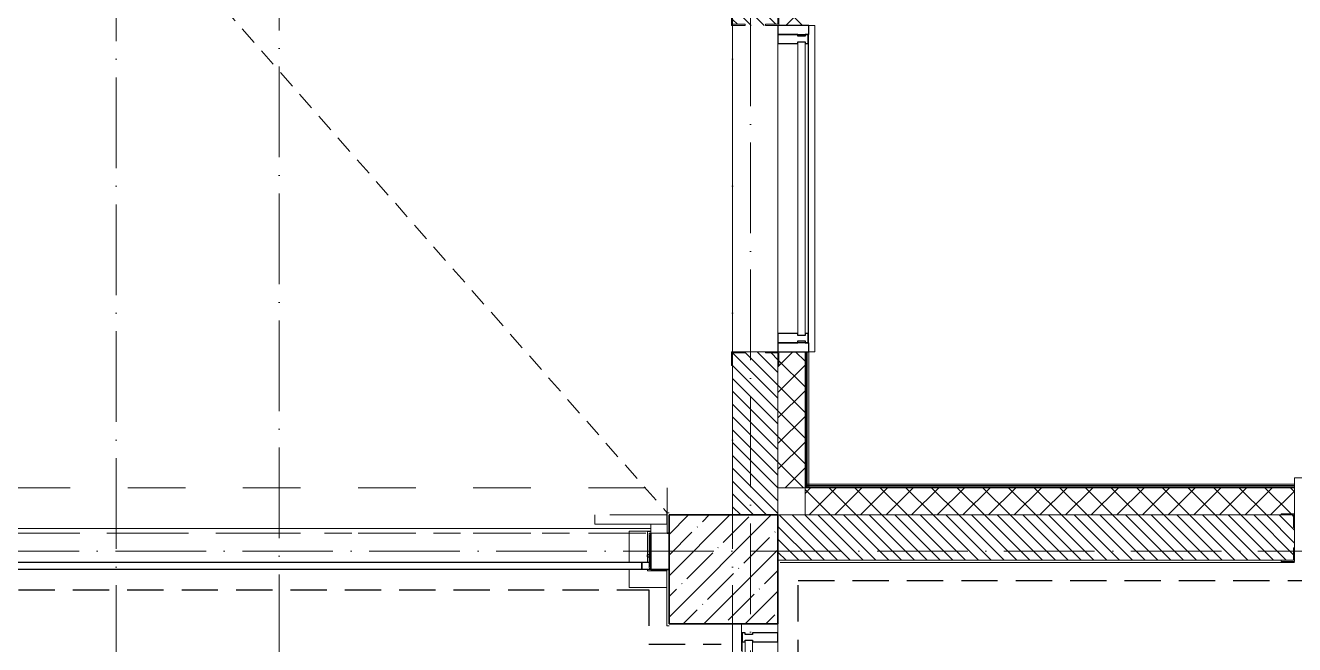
# Model space of a CAD drawing. Header units: millimetres. Extents: x -213536 to 1564669, y -45299 to 942238.
# Drawn here: x 451066 to 458066, y 513787 to 517202 of the extents above; entities that cross this region are included whole.
import ezdxf

# ---------------------------------------------------------------- set-up
doc = ezdxf.new("R2010")
doc.units = ezdxf.units.MM
for name, pattern in [('200_ШТРИХ_ш1п0_6_', [160, 100, -60]), ('50_200_ШТРИХ_1Т_ш5_п1_п1_', [700, 500, -100, 0, -100]), ('Штрих', [635, 317.5, -317.5]), ('Штрих короткий', [300, 150, -150]), ('Штриховая _2 мм - 1 мм_', [300, 200, -100])]:
    doc.linetypes.add(name, pattern=pattern)
for name, color, linetype, lineweight in [('0-1', 7, 'Continuous', 5), ('0-2', 7, 'Continuous', 9), ('3) ЖБ 4м', 3, 'Continuous', 30), ('Двери-1', 7, 'Continuous', 13), ('Импосты витража', 7, 'Continuous', 9), ('Импосты витража-1', 7, 'Continuous', 25), ('Каркас несущий', 7, 'Continuous', 9), ('Линии-1', 7, '200_ШТРИХ_ш1п0_6_', 9), ('Невидимые линии-1', 7, 'Штрих', 9), ('Несущие колонны', 7, 'Continuous', 9), ('Несущие колонны-1', 7, 'Continuous', 35), ('Обобщенные модели', 7, 'Continuous', 9), ('Общие ребра', 7, 'Continuous', 9), ('Ограждение-1', 7, 'Continuous', 25), ('Окна', 7, 'Continuous', 9), ('Оси-2', 7, '50_200_ШТРИХ_1Т_ш5_п1_п1_', 9), ('Остекление-1', 7, 'Continuous', 9), ('Перемычка-1', 7, 'Штрих короткий', 9), ('Стены', 7, 'Continuous', 9), ('Стены-1', 7, 'Continuous', 13), ('Штриховка разреза-1', 7, 'Continuous', 9)]:
    doc.layers.add(name, color=color, linetype=linetype, lineweight=lineweight)
doc.layers.add('СТ-1_1', color=7, linetype='Штриховая _2 мм - 1 мм_', lineweight=90, true_color=0x888888)
doc.layers.get('0-2').off()
pattern_1 = [(135, (0, 0), (-35.35534, -35.35534), [])]
pattern_2 = [(45, (0, 0), (-70.71068, 70.71068), []), (135, (0, 0), (-70.71068, -70.71068), [])]

# ---------------------------------------------------------------- blocks, each defined once
blk = doc.blocks.new('Ос 3 эт верх часть')
at = {"layer": 'Оси-2'}
for p, q in [((451566, 499613), (451566, 535177.6)), ((452466, 535177.6), (452466, 499613)), ((454966, 499613), (454966, 535177.6)), ((455066, 534758.6), (455066, 500883)), ((535374.3, 514302.4), (426847.2, 514302.4))]:
    blk.add_line(p, q, dxfattribs=at)
blk = doc.blocks.new('BSC_Колонна _Прямоугольная - 600х600-V92-АИ2_03_План отделки стен 3-го этажа _Часть 1_')
at = {"layer": 'Несущие колонны'}
h = blk.add_hatch(dxfattribs=at)
h.set_pattern_fill('FP_90', color=256, style=0, pattern_type=2)
h.set_pattern_definition([(45, (-25750, -69300), (-114.04925, 114.04925), []), (45, (-25635.95, -69300), (-114.04925, 114.04925), [201.613, -40.323, 3.353, -36.97])])
h.paths.add_polyline_path([(-300, -300), (300, -300), (300, 300), (-300, 300), (-300, 65.9)], flags=0)
at = {"layer": 'Несущие колонны-1'}
for p, q in [((300, 300), (-300, 300)), ((-300, 300), (-300, -300)), ((300, -300), (300, 300)), ((-300, -300), (300, -300))]:
    blk.add_line(p, q, dxfattribs=at)
blk = doc.blocks.new('Проем_Дверь_Прямоугольный - 1800х2700h_оконные проемы-25805030-АИ2_03_План отделки стен 3-го этажа _Часть 1_')
at = {"layer": 'Перемычка-1'}
for p, q in [((900, 125), (-900, 125)), ((900, -125), (-900, -125))]:
    blk.add_line(p, q, dxfattribs=at)
blk = doc.blocks.new('PNS_Панель прямоугольная1 - Нр_Стекло - 40мм-25293744-АИ2_03_План отделки стен 3-го этажа _Часть 1_')
at = {"layer": 'Остекление-1'}
for p, q in [((-800, 40), (800, 40)), ((-810, 0), (810, 0)), ((800, 0), (-800, 0))]:
    blk.add_line(p, q, dxfattribs=at)
blk = doc.blocks.new('Прямоугольный импост - Импост структурный с накладкой - 150мм-25651488-АИ2_03_План отделки стен 3-го этажа _Часть 1_')
at = {"layer": 'Импосты витража'}
for p, q in [((26050, 70600), (26050, 72200)), ((26217, 70600), (26217, 72200))]:
    blk.add_line(p, q, dxfattribs=at)
blk = doc.blocks.new('Прямоугольный импост - Импост структурный с накладкой - 150мм-25896089-АИ2_03_План отделки стен 3-го этажа _Часть 1_')
at = {"layer": 'Импосты витража-1'}
for p, q in [((-25, 0), (-25, 17)), ((-25, 17), (25, 17)), ((-15, 0), (-25, 0)), ((-15, -40), (-15, 0)), ((25, 0), (15, 0)), ((15, 0), (15, -40)), ((25, 17), (25, 0)), ((-25, -150), (-25, -40)), ((-25, -40), (-15, -40)), ((15, -40), (25, -40)), ((25, -40), (25, -150)), ((25, -150), (-25, -150))]:
    blk.add_line(p, q, dxfattribs=at)
blk = doc.blocks.new('Прямоугольный импост - Откос СФТК_50х170 мм-27754338-АИ2_03_План отделки стен 3-го этажа _Часть 1_')
at = {"layer": 'Импосты витража-1'}
for p, q in [((0, 20), (-50, 20)), ((-50, 20), (-50, -150)), ((0, -144), (0, 20)), ((-50, -150), (0, -150))]:
    blk.add_line(p, q, dxfattribs=at)
blk = doc.blocks.new('Прямоугольный импост - Откос СФТК_50х170 мм-31904755-АИ2_03_План отделки стен 3-го этажа _Часть 1_')
at = {"layer": 'Импосты витража-1'}
for p, q in [((-50, 20), (0, 20)), ((-50, -150), (-50, 20)), ((0, 20), (0, -144)), ((0, -150), (-50, -150))]:
    blk.add_line(p, q, dxfattribs=at)
blk = doc.blocks.new('PNS_Панель прямоугольная2 - Нр_Стекло - 40мм-28950719-АИ2_03_План отделки стен 3-го этажа _Часть 1_')
at = {"layer": 'Остекление-1'}
for p, q in [((-300, 40), (300, 40)), ((-310, 0), (310, 0)), ((300, 0), (-300, 0))]:
    blk.add_line(p, q, dxfattribs=at)
blk = doc.blocks.new('Прямоугольный импост - Импост структурный с накладкой - 180мм-27361444-АИ2_03_План отделки стен 3-го этажа _Часть 1_')
at = {"layer": 'Импосты витража'}
for p, q in [((25853, 65550), (25853, 66150)), ((26050, 65550), (26050, 66150))]:
    blk.add_line(p, q, dxfattribs=at)
blk = doc.blocks.new('Прямоугольный импост - Импост структурный с накладкой - 180мм-26943387-АИ2_03_План отделки стен 3-го этажа _Часть 1_')
at = {"layer": 'Импосты витража-1'}
for p, q in [((-25, 0), (-25, 17)), ((-25, 17), (25, 17)), ((-15, 0), (-25, 0)), ((-15, -40), (-15, 0)), ((25, 0), (15, 0)), ((15, 0), (15, -40)), ((25, 17), (25, 0)), ((-25, -180), (-25, -40)), ((-25, -40), (-15, -40)), ((15, -40), (25, -40)), ((25, -40), (25, -180)), ((25, -180), (-25, -180))]:
    blk.add_line(p, q, dxfattribs=at)
blk = doc.blocks.new('Фахверк_СКБ_Уголок - 250_2700-27497298-АИ2_03_План отделки стен 3-го этажа _Часть 1_')
at = {"layer": 'Обобщенные модели'}
for p, q in [((200, 181), (125, 181)), ((125, 181), (125, 106)), ((131, 106), (131, 175)), ((131, 175), (200, 175)), ((200, 175), (200, 181)), ((125, 106), (131, 106)), ((131, -6), (125, -6)), ((125, -6), (125, -81)), ((131, -75), (131, -6)), ((125, -81), (200, -81)), ((200, -75), (131, -75)), ((200, -81), (200, -75))]:
    blk.add_line(p, q, dxfattribs=at)
blk = doc.blocks.new('Отлив_СКБ - Отлив витража_СФТК-31884011-АИ2_03_План отделки стен 3-го этажа _Часть 1_')
at = {"layer": 'Окна'}
for p, q in [((0, 3), (0, 37)), ((1800, 37), (0, 37)), ((50, 2), (1750, 2)), ((1800, 37), (1800, 3))]:
    blk.add_line(p, q, dxfattribs=at)
blk = doc.blocks.new('DM_Штора_Противопожарная_Doormaster_EI-60 - ш_4700 х в_2680-31485574-АИ2_03_План отделки стен 3-го этажа _Часть 1_')
at = {"layer": 'Двери-1'}
for p, q in [((-2225, 150), (-2315, 150)), ((-2315, 150), (-2315, 100)), ((-2225, 100), (-2225, 150)), ((2475, 150), (2475, 100)), ((2565, 150), (2475, 150)), ((2565, 100), (2565, 150)), ((-2315, 100), (-2225, 100)), ((-2225, 125), (2475, 125)), ((2475, 100), (2565, 100))]:
    blk.add_line(p, q, dxfattribs=at)
at = {"layer": 'Невидимые линии-1'}
for p, q in [((-2315, 350), (2565, 350)), ((-2315, 350), (-2315, 100)), ((2565, 100), (2565, 350)), ((2165, 200), (2165, 150)), ((2565, 200), (2165, 200)), ((2165, 150), (2565, 150)), ((2565, 150), (2565, 200)), ((-2315, 100), (2565, 100))]:
    blk.add_line(p, q, dxfattribs=at)
blk = doc.blocks.new('BSC_Колонна _Прямоугольная1 - 200х100 _металл_-31488033-АИ2_03_План отделки стен 3-го этажа _Часть 1_')
at = {"layer": 'Несущие колонны-1'}
for p, q in [((100, 50), (-100, 50)), ((-100, 50), (-100, 40)), ((100, -50), (100, 50)), ((-100, -50), (100, -50))]:
    blk.add_line(p, q, dxfattribs=at)
blk = doc.blocks.new('О_Элемент ограждения_Тетива_Труба_ГОСТ 8645-68 - О_Тетива_Труба_ГОСТ 8645-68-34955399-АИ2_03_План отделки стен 3-го этажа _Часть 1_')
at = {"layer": 'Ограждение-1'}
for p, q in [((0, -20), (0, 20)), ((0, 20), (4600, 20)), ((4600, 20), (4600, -20)), ((4600, -20), (0, -20))]:
    blk.add_line(p, q, dxfattribs=at)
blk = doc.blocks.new('О_Элемент ограждения_Тетива_Труба_ГОСТ 8645-68 - О_Тетива_Труба_ГОСТ 8645-68-34955905-АИ2_03_План отделки стен 3-го этажа _Часть 1_')
at = {"layer": 'Ограждение-1'}
for p, q in [((0, -20), (0, 20)), ((0, 20), (40, 20)), ((45, -20), (0, -20)), ((45, -17.1), (45, -20))]:
    blk.add_line(p, q, dxfattribs=at)
blk = doc.blocks.new('О_Анкер клиновой4 - Анкер клиновой МКТ В 12-10-25_105-V277-АИ2_03_План отделки стен 3-го этажа _Часть 1_')
at = {"layer": 'Ограждение-1'}
for p, q in [((12354, 69381), (12350, 69381)), ((12369, 69381), (12360, 69381)), ((12369, 69381), (12369, 69369)), ((12350, 69369), (12354, 69369)), ((12360, 69369), (12369, 69369))]:
    blk.add_line(p, q, dxfattribs=at)
blk = doc.blocks.new('Проем_Дверь_Прямоугольный - 3550х2800h_витражные проемы-35284618-АИ2_03_План отделки стен 3-го этажа _Часть 1_')
at = {"layer": 'Перемычка-1'}
for p, q in [((1775, 100), (-1775, 100)), ((1775, -100), (-1775, -100))]:
    blk.add_line(p, q, dxfattribs=at)
blk = doc.blocks.new('Проем_Дверь_Прямоугольный - 4900х2600h_проемы без заполнения-35315093-АИ2_03_План отделки стен 3-го этажа _Часть 1_')
at = {"layer": 'Перемычка-1'}
for p, q in [((2450, 100), (-2450, 100)), ((2450, -100), (-2450, -100))]:
    blk.add_line(p, q, dxfattribs=at)
blk = doc.blocks.new('0125-Р-ОО-Ш2-АР-о_23_10_2024_rvt-1-АИ2_03_План отделки стен 3-го этажа _Часть 1_')
at = {"layer": 'Штриховка разреза-1'}
h = blk.add_hatch(dxfattribs=at)
h.set_pattern_fill('FP_50', color=256, style=0, pattern_type=2)
h.set_pattern_definition(pattern_2)
h.paths.add_polyline_path([(26050, 69750), (26200, 69750), (26200, 70500), (26056, 70500), (26056, 70425), (26050, 70425), (26050, 70215.6)], flags=0)
h.paths.add_polyline_path([(26200, 72300), (26200, 77337), (26113, 77337), (26113, 77331), (26050, 77331), (26050, 72375), (26056, 72375), (26056, 72300)], flags=0)
h.paths.add_polyline_path([(26060, 77337), (26065, 77337), (26065, 77359), (26056, 77358.3), (26056, 77337)], flags=0)
h.paths.add_polyline_path([(26065, 77369), (26065.8, 77400), (26200, 77400), (26200, 78074), (26065, 78074), (26065, 78137), (26056, 78137), (26056, 78080), (26050, 78080), (26050, 77890), (26070, 77889.3), (26070, 77880), (26050, 77880), (26050, 77394), (26056, 77394), (26056, 77369.7), (26060, 77369)], flags=0)
h.paths.add_polyline_path([(26200, 78137), (26200, 87750), (26050, 87750), (26050, 78143), (26113, 78143), (26113, 78137)], flags=0)
h = blk.add_hatch(dxfattribs=at)
h.set_pattern_fill('FP_1', color=256, style=0, pattern_type=2)
h.set_pattern_definition(pattern_1)
h.paths.add_polyline_path([(25800, 69600), (26050, 69600), (26050, 70494), (25981, 70494), (25981, 70500), (25869, 70500), (25869, 70494), (25800, 70494), (25800, 70215.6)], flags=0)
h.paths.add_polyline_path([(25981, 72300), (25981, 72306), (26050, 72306), (26050, 72500), (25800, 72500), (25800, 72306), (25869, 72306), (25869, 72300)], flags=0)
h = blk.add_hatch(dxfattribs=at)
h.set_pattern_fill('FP_50', color=256, style=0, pattern_type=2)
h.set_pattern_definition(pattern_2)
h.paths.add_polyline_path([(47550, 69600), (47550, 69750), (46700, 69750), (46700, 69600), (47399.9, 69600)], flags=0)
h.paths.add_polyline_path([(44300, 69600), (44900, 69600), (44900, 69750), (43500, 69750), (43500, 69606), (43575, 69606), (43575, 69600), (43631.2, 69600)], flags=0)
h.paths.add_polyline_path([(41600, 69600), (41625, 69600), (41625, 69606), (41700, 69606), (41700, 69750), (40300, 69750), (40300, 69606), (40375, 69606), (40375, 69600), (41000, 69600)], flags=0)
h.paths.add_polyline_path([(38425, 69600), (38425, 69606), (38500, 69606), (38500, 69750), (37100, 69750), (37100, 69606), (37175, 69606), (37175, 69600), (38350, 69600)], flags=0)
h.paths.add_polyline_path([(34750, 69600), (35225, 69600), (35225, 69606), (35300, 69606), (35300, 69750), (33900, 69750), (33900, 69606), (33975, 69606), (33975, 69600), (34209.5, 69600)], flags=0)
h.paths.add_polyline_path([(31600, 69600), (32025, 69600), (32025, 69606), (32100, 69606), (32100, 69750), (30700, 69750), (30700, 69606), (30775, 69606), (30775, 69600), (31382.9, 69600)], flags=0)
h.paths.add_polyline_path([(28825, 69600), (28825, 69606), (28900, 69606), (28900, 69750), (26200, 69750), (26200, 69600), (27614.2, 69600)], flags=0)
h = blk.add_hatch(dxfattribs=at)
h.set_pattern_fill('FP_1', color=256, style=0, pattern_type=2)
h.set_pattern_definition(pattern_1)
h.paths.add_polyline_path([(30706, 69350), (31000, 69350), (31000, 69600), (30706, 69600), (30706, 69531), (30700, 69531), (30700, 69419), (30706, 69419), (30706, 69355)], flags=0)
h.paths.add_polyline_path([(28825, 69350), (28894, 69350.6), (28894, 69419), (28900, 69419), (28900, 69531), (28894, 69531), (28894, 69600), (26050, 69600), (26050, 69350), (27614.2, 69350)], flags=0)
at = {"layer": 'Линии-1'}
blk.add_line((20562, 75166), (25439.5, 69612), dxfattribs=at)
at = {"layer": 'Общие ребра'}
for p, q in [((26200, 69770), (26200, 70500)), ((26200, 70500), (26200, 69770)), ((26206, 69750), (26206, 70500)), ((26212, 69750), (26212, 70500)), ((26050, 69750), (26050, 70425)), ((26050, 70425), (26050, 69750)), ((26200, 69762), (26200, 69770)), ((26200, 69770), (26200, 69762)), ((26200, 69770), (26200, 69762)), ((26200, 69756), (26200, 69762)), ((28900, 69762), (26200, 69762)), ((26200, 69762), (26200, 69756)), ((26200, 69762), (26200, 69756)), ((26200, 69750), (26200, 69756)), ((28900, 69756), (26200, 69756)), ((26200, 69756), (26200, 69750)), ((26200, 69756), (26200, 69750)), ((26200, 69750), (26206, 69750)), ((26200, 69750), (26206, 69750)), ((26206, 69750), (26212, 69750)), ((26206, 69750), (26212, 69750)), ((26212, 69750), (26220, 69750)), ((26212, 69750), (26220, 69750)), ((26220, 69750), (28900, 69750)), ((28900, 69750), (26220, 69750)), ((28825, 69600), (26200, 69600)), ((26200, 69600), (28825, 69600))]:
    blk.add_line(p, q, dxfattribs=at)
at = {"layer": 'Стены'}
blk.add_line((25800, 70500), (25800, 72300), dxfattribs=at)
at = {"layer": 'Стены-1'}
for p, q in [((25981, 70500), (25869, 70500)), ((26200, 70500), (26056, 70500)), ((26220, 70500), (26200, 70500)), ((26220, 69750), (26220, 70500)), ((25800, 70425), (25800, 69600)), ((26050, 69600), (26050, 69750)), ((26050, 69750), (26200, 69750)), ((28900, 69770), (26200, 69770)), ((26200, 69750), (26200, 69600)), ((28900, 69750), (28900, 69770)), ((28900, 69606), (28900, 69750)), ((26200, 69600), (26050, 69600)), ((28900, 69419), (28900, 69531)), ((26050, 69350), (28825, 69350))]:
    blk.add_line(p, q, dxfattribs=at)
at = {"layer": '0-2'}
for name, p, rotation in [('Фахверк_СКБ_Уголок - 250_2700-27497298-АИ2_03_План отделки стен 3-го этажа _Часть 1_', (25975, 72175), 89.99999999999991), ('Проем_Дверь_Прямоугольный - 1800х2700h_оконные проемы-25805030-АИ2_03_План отделки стен 3-го этажа _Часть 1_', (25925, 71400), 89.99999999999991), ('Отлив_СКБ - Отлив витража_СФТК-31884011-АИ2_03_План отделки стен 3-го этажа _Часть 1_', (26217, 72300), 269.9999999999995), ('PNS_Панель прямоугольная1 - Нр_Стекло - 40мм-25293744-АИ2_03_План отделки стен 3-го этажа _Часть 1_', (26200, 71400), 89.99999999999683), ('Фахверк_СКБ_Уголок - 250_2700-27497298-АИ2_03_План отделки стен 3-го этажа _Часть 1_', (25875, 70625), 269.9999999999999), ('Прямоугольный импост - Откос СФТК_50х170 мм-27754338-АИ2_03_План отделки стен 3-го этажа _Часть 1_', (26200, 70500), 269.9999999999968), ('Фахверк_СКБ_Уголок - 250_2700-27497298-АИ2_03_План отделки стен 3-го этажа _Часть 1_', (29025, 69525), 180), ('Проем_Дверь_Прямоугольный - 4900х2600h_проемы без заполнения-35315093-АИ2_03_План отделки стен 3-го этажа _Часть 1_', (23000, 69400), 180), ('BSC_Колонна _Прямоугольная1 - 200х100 _металл_-31488033-АИ2_03_План отделки стен 3-го этажа _Часть 1_', (25400, 69400), 270.0000000000001), ('О_Анкер клиновой4 - Анкер клиновой МКТ В 12-10-25_105-V277-АИ2_03_План отделки стен 3-го этажа _Часть 1_', (37700, 138750), 180), ('Проем_Дверь_Прямоугольный - 3550х2800h_витражные проемы-35284618-АИ2_03_План отделки стен 3-го этажа _Часть 1_', (25950, 67225), 89.9999999999999), ('PNS_Панель прямоугольная2 - Нр_Стекло - 40мм-28950719-АИ2_03_План отделки стен 3-го этажа _Часть 1_', (25870, 68600), 269.9999999999994)]:
    blk.add_blockref(name, p, dxfattribs=dict(at, rotation=rotation))
at = {"layer": '0-2', "extrusion": (0, 0, -1)}
for name, p, rotation in [('Прямоугольный импост - Откос СФТК_50х170 мм-31904755-АИ2_03_План отделки стен 3-го этажа _Часть 1_', (-26200, 72300), 90.00000000000318), ('Прямоугольный импост - Импост структурный с накладкой - 150мм-25896089-АИ2_03_План отделки стен 3-го этажа _Часть 1_', (-26200, 72225), 90.00000000000318), ('Прямоугольный импост - Импост структурный с накладкой - 150мм-25896089-АИ2_03_План отделки стен 3-го этажа _Часть 1_', (-26200, 70575), 90.00000000000318), ('Прямоугольный импост - Импост структурный с накладкой - 180мм-26943387-АИ2_03_План отделки стен 3-го этажа _Часть 1_', (-25870, 68925), 270.0000000000007)]:
    blk.add_blockref(name, p, dxfattribs=dict(at, rotation=rotation))
at = {"layer": '0-2'}
for name, p in [('Прямоугольный импост - Импост структурный с накладкой - 150мм-25651488-АИ2_03_План отделки стен 3-го этажа _Часть 1_', (0, 0)), ('Отлив_СКБ - Отлив витража_СФТК-31884011-АИ2_03_План отделки стен 3-го этажа _Часть 1_', (28900, 69767)), ('DM_Штора_Противопожарная_Doormaster_EI-60 - ш_4700 х в_2680-31485574-АИ2_03_План отделки стен 3-го этажа _Часть 1_', (22875, 69400)), ('BSC_Колонна _Прямоугольная - 600х600-V92-АИ2_03_План отделки стен 3-го этажа _Часть 1_', (25750, 69300)), ('Проем_Дверь_Прямоугольный - 1800х2700h_оконные проемы-25805030-АИ2_03_План отделки стен 3-го этажа _Часть 1_', (29800, 69475)), ('О_Элемент ограждения_Тетива_Труба_ГОСТ 8645-68 - О_Тетива_Труба_ГОСТ 8645-68-34955399-АИ2_03_План отделки стен 3-го этажа _Часть 1_', (20700, 69320)), ('О_Элемент ограждения_Тетива_Труба_ГОСТ 8645-68 - О_Тетива_Труба_ГОСТ 8645-68-34955905-АИ2_03_План отделки стен 3-го этажа _Часть 1_', (25300, 69320)), ('Прямоугольный импост - Импост структурный с накладкой - 180мм-27361444-АИ2_03_План отделки стен 3-го этажа _Часть 1_', (0, 2750))]:
    blk.add_blockref(name, p, dxfattribs=at)
blk = doc.blocks.new('Фахверк_Усиление стен_ifc_RVT-1-АИ2_03_План отделки стен 3-го этажа _Часть 1_')
at = {"layer": 'Каркас несущий'}
for p, q in [((25350, 69510), (25230, 69510)), ((25230, 69510), (25230, 69340)), ((25230, 69300), (25230, 69200)), ((25230, 69200), (25438, 69200))]:
    blk.add_line(p, q, dxfattribs=at)
at = {"layer": 'Обобщенные модели'}
for p, q in [((25331.5, 69380.8), (25331.5, 69508.5)), ((25350, 69508.5), (25331.5, 69508.5)), ((25340, 69488), (25340, 69500)), ((25340, 69500), (25350, 69500)), ((25340, 69488), (25340, 69312)), ((25346, 69312), (25346, 69488)), ((25331.5, 69340), (25331.5, 69369.2)), ((25331.5, 69291.5), (25331.5, 69300)), ((25438, 69291.5), (25331.5, 69291.5)), ((25345, 69300), (25350, 69300))]:
    blk.add_line(p, q, dxfattribs=at)
for centre, radius, start, end in [((25352, 69488), 12, 100.60012, 180), ((25352, 69488), 6, 111.20025, 180), ((25352, 69312), 12, 180, 259.39988), ((25352, 69312), 6, 180, 248.79975)]:
    blk.add_arc(centre, radius, start, end, dxfattribs=at)
blk = doc.blocks.new('3этВверх')
at = {"layer": 'СТ-1_1', "lineweight": 25}
for p, q in [((449828, 514090.4), (454504, 514090.4)), ((454504, 514090.4), (454504, 513790.4)), ((455328, 510014.4), (455328, 514140.4)), ((455328, 514140.4), (460054, 514140.4)), ((454504, 513790.4), (454904, 513790.4))]:
    blk.add_line(p, q, dxfattribs=at)
at = {"layer": 'Стены-1'}
for p, q in [((454616, 514514.4), (454604, 514514.4)), ((454604, 514514.4), (454604, 514452.4)), ((457991, 514252.4), (455228, 514252.4)), ((455228, 514240.4), (458066, 514240.4)), ((454604, 514202.4), (454604, 513890.4)), ((454604, 513890.4), (454616, 513890.4))]:
    blk.add_line(p, q, dxfattribs=at)
at = {"layer": '0-1'}
for name in ['0125-Р-ОО-Ш2-АР-о_23_10_2024_rvt-1-АИ2_03_План отделки стен 3-го этажа _Часть 1_', 'Фахверк_Усиление стен_ifc_RVT-1-АИ2_03_План отделки стен 3-го этажа _Часть 1_']:
    blk.add_blockref(name, (429166, 444902.4), dxfattribs=at)

msp = doc.modelspace()

# ---------------------------------------------------------------- block references
at = {"color": 5, "lineweight": 30}
msp.add_blockref('Ос 3 эт верх часть', (0, 0), dxfattribs=at)
at = {"layer": '3) ЖБ 4м'}
msp.add_blockref('3этВверх', (0, 0), dxfattribs=at)

doc.saveas('drawing.dxf')
